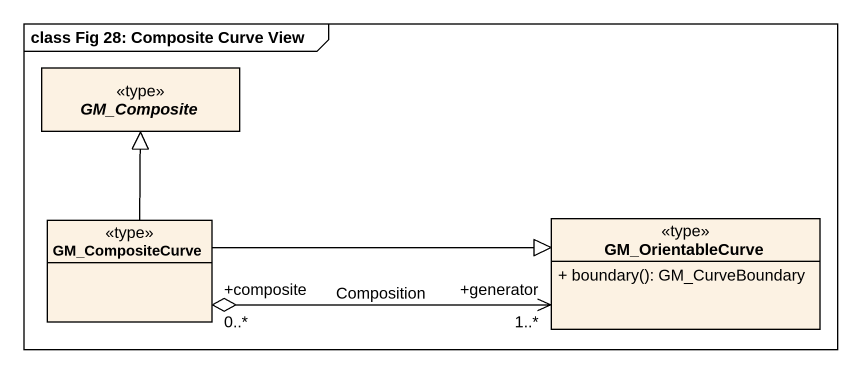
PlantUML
@startuml
mainframe class Fig 28: Composite Curve View
hide circle
hide empty members
skinparam classAttributeIconSize 0
abstract class GM_Composite <<type>>
class GM_CompositeCurve <<type>>
class GM_OrientableCurve <<type>> {
  + boundary(): GM_CurveBoundary
}
GM_CompositeCurve -up-|> GM_Composite
GM_CompositeCurve -right-|> GM_OrientableCurve
GM_CompositeCurve "+composite\n0..*" o-right-> "+generator\n1..*" GM_OrientableCurve : Composition
@enduml
